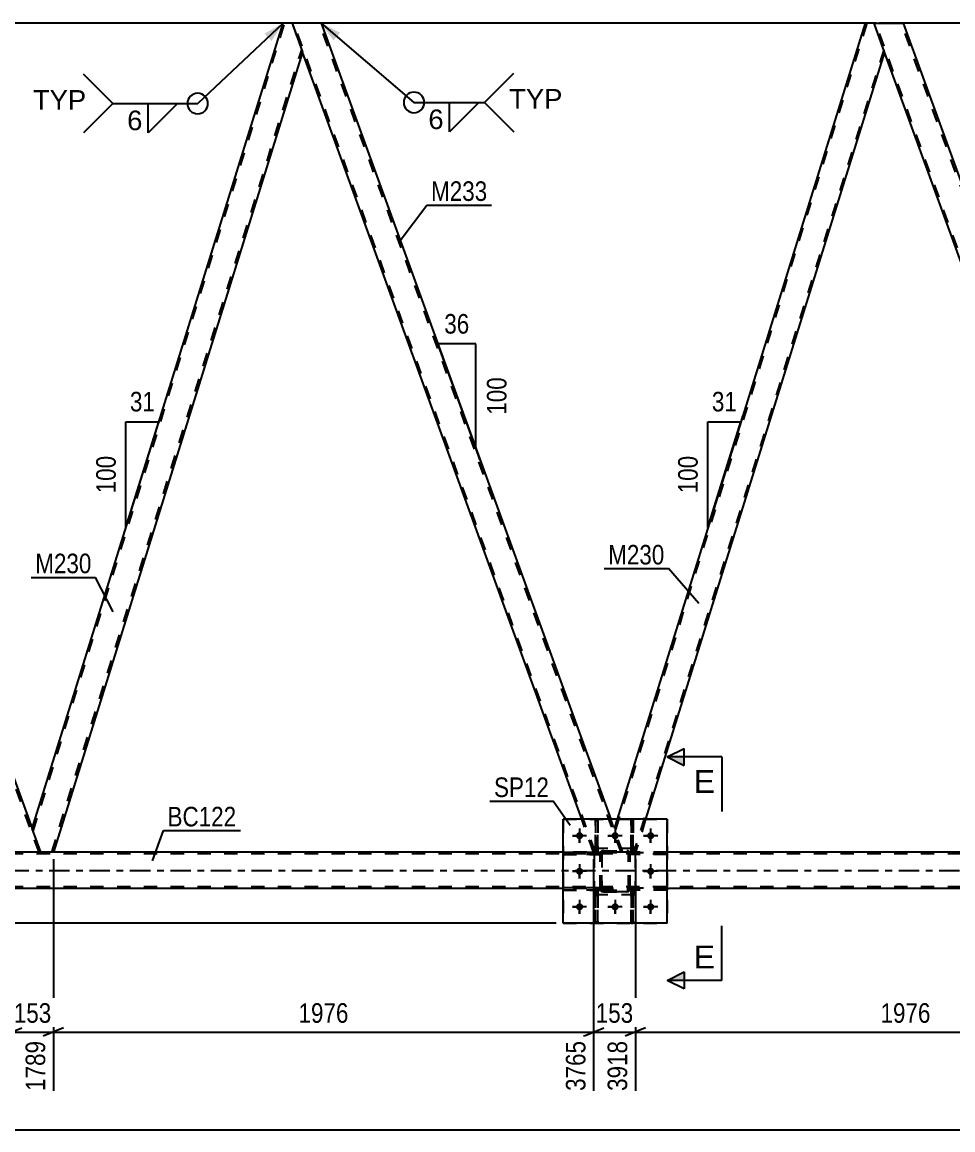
# Model space of a CAD drawing. Header units: millimetres. Extents: x 0 to 841, y 0 to 594.
# Drawn here: x 155.9 to 292.1, y 286.6 to 448.6 of the extents above; entities that cross this region are included whole.
import ezdxf

# ---------------------------------------------------------------- set-up
doc = ezdxf.new("R2010")
doc.units = ezdxf.units.MM
doc.linetypes.add('DXK_LINE_DOT2', pattern=[3.9198, 1.9599, -1.9599])
doc.linetypes.add('DXK_LINE_DOT3', pattern=[5.9187, 2.979, -0.9799, 0.9799, -0.9799])
doc.styles.add('Arial', font='ARIAL.TTF', dxfattribs={"height": 0.2})
doc.styles.add('Arial Narrow', font='ARIALN.TTF', dxfattribs={"height": 0.2})

# ---------------------------------------------------------------- blocks, each defined once
blk = doc.blocks.new('Part-272366259-3717 - 3671')
at = {"color": 2, "linetype": 'Continuous'}
for p, q in [((199.67, 448.4), (195.41, 448.4)), ((199.67, 448.4), (242.04, 332)), ((237.78, 332), (196.96, 444.15))]:
    blk.add_line(p, q, dxfattribs=at)
at = {"color": 7, "linetype": 'DXK_LINE_DOT2'}
for p, q in [((195.41, 448.4), (196.96, 444.15)), ((239.79, 327.18), (195.67, 448.4)), ((243.54, 327.18), (199.42, 448.4)), ((239.53, 327.18), (237.78, 332)), ((243.79, 327.18), (242.04, 332)), ((243.79, 327.18), (239.53, 327.18))]:
    blk.add_line(p, q, dxfattribs=at)
blk = doc.blocks.new('Part-272366259-3739 - 3671')
at = {"color": 7, "linetype": 'DXK_LINE_DOT2'}
for p, q in [((240.77, 327.37), (240.95, 327.4)), ((240.95, 327.4), (240.77, 327.37)), ((240.95, 327.4), (244.39, 327.4)), ((240.95, 327.4), (240.95, 327.4)), ((240.95, 327.4), (244.39, 327.4)), ((244.39, 327.4), (244.39, 327.4)), ((244.39, 327.4), (244.58, 327.37)), ((244.58, 327.37), (244.39, 327.4)), ((240.47, 326.92), (240.51, 327.11)), ((240.51, 327.11), (240.47, 326.92)), ((240.47, 321.88), (240.47, 326.92)), ((240.47, 326.92), (240.47, 326.92)), ((240.47, 321.88), (240.47, 326.92)), ((240.71, 326.92), (240.73, 327.02)), ((240.73, 327.02), (240.71, 326.92)), ((240.71, 321.88), (240.71, 326.92)), ((240.71, 326.92), (240.71, 326.92)), ((240.71, 326.92), (240.71, 321.88)), ((240.73, 327.02), (240.78, 327.09)), ((240.78, 327.09), (240.73, 327.02)), ((240.78, 327.09), (240.86, 327.15)), ((240.95, 327.16), (240.86, 327.15)), ((240.95, 327.16), (244.39, 327.16)), ((240.95, 327.16), (240.95, 327.16)), ((240.95, 327.16), (244.39, 327.16)), ((244.39, 327.16), (244.39, 327.16)), ((244.39, 327.16), (244.48, 327.15)), ((244.48, 327.15), (244.39, 327.16)), ((244.48, 327.15), (244.56, 327.09)), ((244.56, 327.09), (244.48, 327.15)), ((244.56, 327.09), (244.61, 327.02)), ((244.61, 327.02), (244.56, 327.09)), ((244.61, 327.02), (244.63, 326.92)), ((244.63, 326.92), (244.61, 327.02)), ((244.63, 321.88), (244.63, 326.92)), ((244.63, 326.92), (244.63, 326.92)), ((244.63, 321.88), (244.63, 326.92)), ((244.84, 327.11), (244.87, 326.92)), ((244.87, 326.92), (244.84, 327.11)), ((244.87, 321.88), (244.87, 326.92)), ((244.87, 326.92), (244.87, 326.92)), ((244.87, 321.88), (244.87, 326.92)), ((240.47, 321.88), (240.47, 321.88)), ((240.51, 321.7), (240.47, 321.88)), ((240.47, 321.88), (240.51, 321.7)), ((240.71, 321.88), (240.71, 321.88)), ((240.73, 321.79), (240.71, 321.88)), ((240.71, 321.88), (240.73, 321.79)), ((240.78, 321.71), (240.73, 321.79)), ((240.73, 321.79), (240.78, 321.71)), ((240.95, 321.4), (240.77, 321.44)), ((240.77, 321.44), (240.95, 321.4)), ((240.86, 321.66), (240.78, 321.71)), ((240.78, 321.71), (240.86, 321.66)), ((240.95, 321.64), (240.86, 321.66)), ((240.86, 321.66), (240.95, 321.64)), ((240.95, 321.64), (244.39, 321.64)), ((240.95, 321.64), (240.95, 321.64)), ((240.95, 321.64), (244.39, 321.64)), ((240.95, 321.4), (244.39, 321.4)), ((240.95, 321.4), (240.95, 321.4)), ((244.39, 321.4), (240.95, 321.4)), ((244.48, 321.66), (244.39, 321.64)), ((244.39, 321.64), (244.39, 321.64)), ((244.58, 321.44), (244.39, 321.4)), ((244.39, 321.4), (244.58, 321.44)), ((244.39, 321.4), (244.39, 321.4)), ((244.56, 321.71), (244.48, 321.66)), ((244.61, 321.79), (244.56, 321.71)), ((244.56, 321.71), (244.61, 321.79)), ((244.63, 321.88), (244.61, 321.79)), ((244.61, 321.79), (244.63, 321.88)), ((244.63, 321.88), (244.63, 321.88)), ((244.87, 321.88), (244.84, 321.7)), ((244.84, 321.7), (244.87, 321.88)), ((244.87, 321.88), (244.87, 321.88))]:
    blk.add_line(p, q, dxfattribs=at)
at = {"color": 7, "linetype": 'DXK_LINE_DOT3'}
blk.add_line((242.67, 324.4), (242.67, 324.4), dxfattribs=at)
at = {"color": 7, "linetype": 'DXK_LINE_DOT2'}
for centre, start, end in [((240.95, 326.92), 112.5, 157.5), ((240.95, 326.92), 112.5, 157.5), ((244.39, 326.92), 22.5, 67.5), ((244.39, 326.92), 22.5, 67.5), ((240.95, 321.88), 202.5, 247.5), ((240.95, 321.88), 202.5, 247.5), ((244.39, 321.88), 292.5, 337.5), ((244.39, 321.88), 292.5, 337.5)]:
    blk.add_arc(centre, 0.48, start, end, dxfattribs=at)
blk = doc.blocks.new('Part-272366259-3681 - 3671')
at = {"color": 7, "linetype": 'DXK_LINE_DOT2'}
for p, q in [((245, 321.64), (245, 321.64)), ((245, 321.64), (245, 321.04)), ((245, 316.8), (245, 321.64)), ((245, 321.64), (245.32, 321.64)), ((245, 321.04), (245, 316.8)), ((245, 321.04), (245.32, 321.04)), ((245.32, 321.04), (245.32, 321.64)), ((245.32, 316.8), (245.32, 321.64)), ((245.32, 316.8), (245.32, 321.04)), ((245, 316.8), (245.32, 316.8))]:
    blk.add_line(p, q, dxfattribs=at)
blk = doc.blocks.new('Part-272366259-3707 - 3671')
at = {"color": 2, "linetype": 'Continuous'}
for p, q in [((280.55, 448.4), (284.81, 448.4)), ((284.81, 448.4), (327.66, 330.65)), ((324.67, 327.18), (282.1, 444.15))]:
    blk.add_line(p, q, dxfattribs=at)
at = {"color": 7, "linetype": 'DXK_LINE_DOT2'}
for p, q in [((282.1, 444.15), (280.55, 448.4)), ((324.92, 327.18), (280.8, 448.4)), ((328.67, 327.18), (284.55, 448.4)), ((328.93, 327.18), (327.66, 330.65)), ((328.93, 327.18), (324.67, 327.18))]:
    blk.add_line(p, q, dxfattribs=at)
blk = doc.blocks.new('Part-272366259-3776 - 3671')
at = {"color": 7, "linetype": 'DXK_LINE_DOT2'}
for p, q in [((235.07, 332), (250.27, 332)), ((235.07, 332), (235.07, 316.8)), ((250.27, 332), (250.27, 316.8)), ((235.07, 316.8), (250.27, 316.8))]:
    blk.add_line(p, q, dxfattribs=at)
blk = doc.blocks.new('Part-272366259-3712 - 3671')
at = {"color": 7, "linetype": 'DXK_LINE_DOT2'}
for p, q in [((279.48, 448.4), (242.66, 330.28)), ((281.96, 444.52), (245.38, 327.18)), ((242.95, 332), (242.53, 330.65)), ((243.79, 327.18), (242.53, 330.65)), ((247.14, 332), (245.64, 327.18)), ((245.64, 327.18), (243.79, 327.18))]:
    blk.add_line(p, q, dxfattribs=at)
at = {"color": 2, "linetype": 'Continuous'}
for p, q in [((279.23, 448.4), (242.95, 332)), ((280.55, 448.4), (279.23, 448.4)), ((282.1, 444.15), (280.55, 448.4)), ((282.1, 444.15), (247.14, 332))]:
    blk.add_line(p, q, dxfattribs=at)
blk = doc.blocks.new('Part-272366259-3777 - 3671')
at = {"color": 7, "linetype": 'DXK_LINE_DOT2'}
for p, q in [((240.77, 327.37), (240.95, 327.4)), ((240.95, 327.4), (240.77, 327.37)), ((240.95, 327.4), (244.39, 327.4)), ((240.95, 327.4), (240.95, 327.4)), ((240.95, 327.4), (244.39, 327.4)), ((244.39, 327.4), (244.39, 327.4)), ((244.39, 327.4), (244.58, 327.37)), ((244.58, 327.37), (244.39, 327.4)), ((240.47, 326.92), (240.51, 327.11)), ((240.51, 327.11), (240.47, 326.92)), ((240.47, 321.88), (240.47, 326.92)), ((240.47, 326.92), (240.47, 326.92)), ((240.47, 321.88), (240.47, 326.92)), ((240.71, 326.92), (240.73, 327.02)), ((240.73, 327.02), (240.71, 326.92)), ((240.71, 321.88), (240.71, 326.92)), ((240.71, 326.92), (240.71, 326.92)), ((240.71, 326.92), (240.71, 321.88)), ((240.73, 327.02), (240.78, 327.09)), ((240.78, 327.09), (240.73, 327.02)), ((240.78, 327.09), (240.86, 327.15)), ((240.95, 327.16), (240.86, 327.15)), ((240.95, 327.16), (244.39, 327.16)), ((240.95, 327.16), (240.95, 327.16)), ((240.95, 327.16), (244.39, 327.16)), ((244.39, 327.16), (244.39, 327.16)), ((244.39, 327.16), (244.48, 327.15)), ((244.48, 327.15), (244.39, 327.16)), ((244.48, 327.15), (244.56, 327.09)), ((244.56, 327.09), (244.48, 327.15)), ((244.56, 327.09), (244.61, 327.02)), ((244.61, 327.02), (244.56, 327.09)), ((244.61, 327.02), (244.63, 326.92)), ((244.63, 326.92), (244.61, 327.02)), ((244.63, 321.88), (244.63, 326.92)), ((244.63, 326.92), (244.63, 326.92)), ((244.63, 321.88), (244.63, 326.92)), ((244.84, 327.11), (244.87, 326.92)), ((244.87, 326.92), (244.84, 327.11)), ((244.87, 321.88), (244.87, 326.92)), ((244.87, 326.92), (244.87, 326.92)), ((244.87, 321.88), (244.87, 326.92)), ((240.47, 321.88), (240.47, 321.88)), ((240.51, 321.7), (240.47, 321.88)), ((240.47, 321.88), (240.51, 321.7)), ((240.71, 321.88), (240.71, 321.88)), ((240.73, 321.79), (240.71, 321.88)), ((240.71, 321.88), (240.73, 321.79)), ((240.78, 321.71), (240.73, 321.79)), ((240.73, 321.79), (240.78, 321.71)), ((240.95, 321.4), (240.77, 321.44)), ((240.77, 321.44), (240.95, 321.4)), ((240.86, 321.66), (240.78, 321.71)), ((240.78, 321.71), (240.86, 321.66)), ((240.95, 321.64), (240.86, 321.66)), ((240.86, 321.66), (240.95, 321.64)), ((240.95, 321.64), (244.39, 321.64)), ((240.95, 321.64), (240.95, 321.64)), ((240.95, 321.64), (244.39, 321.64)), ((240.95, 321.4), (244.39, 321.4)), ((240.95, 321.4), (240.95, 321.4)), ((244.39, 321.4), (240.95, 321.4)), ((244.48, 321.66), (244.39, 321.64)), ((244.39, 321.64), (244.39, 321.64)), ((244.58, 321.44), (244.39, 321.4)), ((244.39, 321.4), (244.58, 321.44)), ((244.39, 321.4), (244.39, 321.4)), ((244.56, 321.71), (244.48, 321.66)), ((244.61, 321.79), (244.56, 321.71)), ((244.56, 321.71), (244.61, 321.79)), ((244.63, 321.88), (244.61, 321.79)), ((244.61, 321.79), (244.63, 321.88)), ((244.63, 321.88), (244.63, 321.88)), ((244.87, 321.88), (244.84, 321.7)), ((244.84, 321.7), (244.87, 321.88)), ((244.87, 321.88), (244.87, 321.88))]:
    blk.add_line(p, q, dxfattribs=at)
at = {"color": 7, "linetype": 'DXK_LINE_DOT3'}
blk.add_line((242.67, 324.4), (242.67, 324.4), dxfattribs=at)
at = {"color": 7, "linetype": 'DXK_LINE_DOT2'}
for centre, start, end in [((240.95, 326.92), 112.5, 157.5), ((240.95, 326.92), 112.5, 157.5), ((244.39, 326.92), 22.5, 67.5), ((244.39, 326.92), 22.5, 67.5), ((240.95, 321.88), 202.5, 247.5), ((240.95, 321.88), 202.5, 247.5), ((244.39, 321.88), 292.5, 337.5), ((244.39, 321.88), 292.5, 337.5)]:
    blk.add_arc(centre, 0.48, start, end, dxfattribs=at)
blk = doc.blocks.new('Part-272366259-3898 - 3671')
at = {"color": 2, "linetype": 'Continuous'}
for p, q in [((194.1, 448.4), (114.54, 448.4)), ((279.23, 448.4), (199.67, 448.4)), ((364.36, 448.4), (284.81, 448.4))]:
    blk.add_line(p, q, dxfattribs=at)
at = {"color": 7, "linetype": 'DXK_LINE_DOT2'}
for p, q in [((710.48, 448.4), (194.1, 448.4)), ((199.67, 448.4), (194.1, 448.4)), ((284.81, 448.4), (279.23, 448.4))]:
    blk.add_line(p, q, dxfattribs=at)
blk = doc.blocks.new('Part-272366259-3722 - 3671')
at = {"color": 2, "linetype": 'Continuous'}
for p, q in [((157.39, 330.65), (194.1, 448.4)), ((195.41, 448.4), (194.1, 448.4)), ((195.41, 448.4), (196.96, 444.15)), ((196.96, 444.15), (160.5, 327.18)), ((158.66, 327.18), (157.39, 330.65))]:
    blk.add_line(p, q, dxfattribs=at)
at = {"color": 7, "linetype": 'DXK_LINE_DOT2'}
for p, q in [((157.53, 330.28), (194.35, 448.4)), ((160.25, 327.18), (196.83, 444.52)), ((160.5, 327.18), (158.66, 327.18))]:
    blk.add_line(p, q, dxfattribs=at)
blk = doc.blocks.new('Part-272366259-3727 - 3671')
at = {"color": 2, "linetype": 'Continuous'}
for p, q in [((154.4, 327.18), (110.28, 448.4)), ((110.28, 448.4), (114.54, 448.4)), ((114.54, 448.4), (157.39, 330.65))]:
    blk.add_line(p, q, dxfattribs=at)
at = {"color": 7, "linetype": 'DXK_LINE_DOT2'}
for p, q in [((154.66, 327.18), (110.54, 448.4)), ((158.4, 327.18), (114.28, 448.4)), ((158.66, 327.18), (157.39, 330.65)), ((158.66, 327.18), (154.4, 327.18))]:
    blk.add_line(p, q, dxfattribs=at)
blk = doc.blocks.new('Part-272366259-3792 - 3671')
at = {"color": 2, "linetype": 'Continuous'}
for p, q in [((235.07, 327.18), (100.68, 327.18)), ((490.49, 327.18), (250.27, 327.18)), ((235.07, 321.9), (100.68, 321.9)), ((490.49, 321.9), (250.27, 321.9))]:
    blk.add_line(p, q, dxfattribs=at)
at = {"color": 7, "linetype": 'DXK_LINE_DOT2'}
for p, q in [((250.27, 327.18), (235.07, 327.18)), ((775.42, 326.94), (100.68, 326.94)), ((775.42, 322.14), (100.68, 322.14)), ((250.27, 321.9), (235.07, 321.9))]:
    blk.add_line(p, q, dxfattribs=at)
at = {"color": 7, "linetype": 'DXK_LINE_DOT3'}
blk.add_line((100.68, 324.54), (775.42, 324.54), dxfattribs=at)
blk = doc.blocks.new('Part-272366259-3775 - 3671')
at = {"color": 2, "linetype": 'Continuous'}
for p, q in [((250.27, 332), (235.07, 332)), ((235.07, 316.8), (235.07, 332)), ((250.27, 316.8), (250.27, 332)), ((250.27, 316.8), (235.07, 316.8))]:
    blk.add_line(p, q, dxfattribs=at)
blk = doc.blocks.new('Part-272366259-3778 - 3671')
at = {"color": 7, "linetype": 'DXK_LINE_DOT2'}
for p, q in [((239.67, 321), (239.67, 327.8)), ((239.67, 327.8), (245.67, 327.8)), ((245.67, 321), (245.67, 327.8)), ((239.67, 321), (245.67, 321))]:
    blk.add_line(p, q, dxfattribs=at)
blk = doc.blocks.new('Part-272366259-3779 - 3671')
at = {"color": 7, "linetype": 'DXK_LINE_DOT2'}
for p, q in [((239.67, 321), (239.67, 327.8)), ((239.67, 327.8), (245.67, 327.8)), ((245.67, 321), (245.67, 327.8)), ((239.67, 321), (245.67, 321))]:
    blk.add_line(p, q, dxfattribs=at)
blk = doc.blocks.new('Part-272366259-3866 - 3671')
at = {"color": 7, "linetype": 'DXK_LINE_DOT2'}
for p, q in [((240.47, 321.96), (235.07, 321.96)), ((235.07, 321.96), (235.07, 321.64)), ((240.47, 321.64), (235.07, 321.64)), ((239.87, 321.64), (239.87, 321.96)), ((240.47, 321.64), (240.47, 321.96)), ((240.47, 321.64), (240.47, 321.96))]:
    blk.add_line(p, q, dxfattribs=at)
blk = doc.blocks.new('Bolt-272366259-3829 - 3671')
at = {"linetype": 'Continuous'}
for points in [[(237.99, 329.6, -1), (236.95, 329.6, -1)], [(243.19, 329.6, -1), (242.15, 329.6, -1)], [(248.39, 329.6, -1), (247.35, 329.6, -1)], [(237.99, 324.4, -1), (236.95, 324.4, -1)], [(248.39, 324.4, -1), (247.35, 324.4, -1)], [(237.99, 319.2, -1), (236.95, 319.2, -1)], [(243.19, 319.2, -1), (242.15, 319.2, -1)], [(248.39, 319.2, -1), (247.35, 319.2, -1)]]:
    blk.add_hatch(color=1, dxfattribs=at).paths.add_polyline_path(points)
at = {"color": 1, "linetype": 'Continuous'}
for p, q in [((237.47, 330.64), (237.47, 328.56)), ((242.67, 330.64), (242.67, 328.56)), ((247.87, 330.64), (247.87, 328.56)), ((238.51, 329.6), (236.43, 329.6)), ((243.71, 329.6), (241.63, 329.6)), ((248.91, 329.6), (246.83, 329.6)), ((238.51, 324.4), (236.43, 324.4)), ((237.47, 325.44), (237.47, 323.36)), ((248.91, 324.4), (246.83, 324.4)), ((247.87, 325.44), (247.87, 323.36)), ((238.51, 319.2), (236.43, 319.2)), ((237.47, 320.24), (237.47, 318.16)), ((243.71, 319.2), (241.63, 319.2)), ((242.67, 320.24), (242.67, 318.16)), ((248.91, 319.2), (246.83, 319.2)), ((247.87, 320.24), (247.87, 318.16))]:
    blk.add_line(p, q, dxfattribs=at)
blk = doc.blocks.new('Bolt-272366259-3830 - 3671')
at = {"color": 1, "linetype": 'Continuous'}
for p, q in [((237.47, 330.64), (237.47, 329.95)), ((242.67, 330.64), (242.67, 329.95)), ((247.87, 330.64), (247.87, 329.95)), ((236.43, 329.6), (237.12, 329.6)), ((237.47, 328.56), (237.47, 329.26)), ((238.51, 329.6), (237.82, 329.6)), ((241.63, 329.6), (242.32, 329.6)), ((242.67, 328.56), (242.67, 329.26)), ((243.71, 329.6), (243.02, 329.6)), ((246.83, 329.6), (247.52, 329.6)), ((247.87, 328.56), (247.87, 329.26)), ((248.91, 329.6), (248.22, 329.6)), ((236.43, 324.4), (237.12, 324.4)), ((237.47, 325.44), (237.47, 324.75)), ((237.47, 323.36), (237.47, 324.06)), ((238.51, 324.4), (237.82, 324.4)), ((246.83, 324.4), (247.52, 324.4)), ((247.87, 325.44), (247.87, 324.75)), ((247.87, 323.36), (247.87, 324.06)), ((248.91, 324.4), (248.22, 324.4)), ((236.43, 319.2), (237.12, 319.2)), ((237.47, 320.24), (237.47, 319.55)), ((238.51, 319.2), (237.82, 319.2)), ((241.63, 319.2), (242.32, 319.2)), ((242.67, 320.24), (242.67, 319.55)), ((243.71, 319.2), (243.02, 319.2)), ((246.83, 319.2), (247.52, 319.2)), ((247.87, 320.24), (247.87, 319.55)), ((248.91, 319.2), (248.22, 319.2)), ((237.47, 318.16), (237.47, 318.86)), ((242.67, 318.16), (242.67, 318.86)), ((247.87, 318.16), (247.87, 318.86))]:
    blk.add_line(p, q, dxfattribs=at)
blk = doc.blocks.new('Part-272366259-3838 - 3671')
at = {"color": 7, "linetype": 'DXK_LINE_DOT2'}
for p, q in [((244.87, 321.64), (244.87, 321.96)), ((244.87, 321.96), (250.27, 321.96)), ((244.87, 321.64), (244.87, 321.96)), ((250.27, 321.64), (244.87, 321.64)), ((245.47, 321.64), (245.47, 321.96)), ((250.27, 321.96), (250.27, 321.64))]:
    blk.add_line(p, q, dxfattribs=at)
blk = doc.blocks.new('Part-272366259-3841 - 3671')
at = {"color": 7, "linetype": 'DXK_LINE_DOT2'}
for p, q in [((240.47, 327.16), (235.07, 327.16)), ((235.07, 327.16), (235.07, 326.84)), ((235.07, 326.84), (240.47, 326.84)), ((239.87, 327.16), (240.47, 327.16)), ((239.87, 326.84), (239.87, 327.16)), ((239.87, 326.84), (240.47, 326.84)), ((240.47, 326.84), (240.47, 327.16)), ((240.47, 326.84), (240.47, 327.16))]:
    blk.add_line(p, q, dxfattribs=at)
blk = doc.blocks.new('Part-272366259-3844 - 3671')
at = {"color": 7, "linetype": 'DXK_LINE_DOT2'}
for p, q in [((240.47, 321.96), (235.07, 321.96)), ((235.07, 321.96), (235.07, 321.64)), ((235.07, 321.64), (240.47, 321.64)), ((239.87, 321.96), (240.47, 321.96)), ((239.87, 321.64), (239.87, 321.96)), ((239.87, 321.64), (240.47, 321.64)), ((240.47, 321.64), (240.47, 321.96)), ((240.47, 321.64), (240.47, 321.96))]:
    blk.add_line(p, q, dxfattribs=at)
blk = doc.blocks.new('Part-272366259-3847 - 3671')
at = {"color": 2, "linetype": 'Continuous'}
blk.add_line((245, 332), (245.32, 332), dxfattribs=at)
at = {"color": 7, "linetype": 'DXK_LINE_DOT2'}
for p, q in [((245, 327.76), (245, 332)), ((245, 327.16), (245, 332)), ((245.32, 332), (245.32, 327.76)), ((245.32, 332), (245.32, 327.16)), ((245, 327.16), (245, 327.76)), ((245, 327.76), (245.32, 327.76)), ((245.32, 327.76), (245.32, 327.16)), ((245, 327.16), (245, 327.16)), ((245.32, 327.16), (245, 327.16))]:
    blk.add_line(p, q, dxfattribs=at)
blk = doc.blocks.new('Part-272366259-3853 - 3671')
at = {"color": 7, "linetype": 'DXK_LINE_DOT2'}
for p, q in [((245.32, 321.64), (245, 321.64)), ((245, 321.04), (245, 321.64)), ((245, 316.8), (245, 321.64)), ((245.32, 321.04), (245, 321.04)), ((245, 316.8), (245, 321.04)), ((245.32, 321.64), (245.32, 321.64)), ((245.32, 321.64), (245.32, 321.04)), ((245.32, 316.8), (245.32, 321.64)), ((245.32, 321.04), (245.32, 316.8)), ((245.32, 316.8), (245, 316.8))]:
    blk.add_line(p, q, dxfattribs=at)
blk = doc.blocks.new('Part-272366259-3859 - 3671')
at = {"color": 7, "linetype": 'DXK_LINE_DOT2'}
for p, q in [((245.47, 327.16), (244.87, 327.16)), ((244.87, 327.16), (250.27, 327.16)), ((244.87, 326.84), (244.87, 327.16)), ((244.87, 326.84), (244.87, 327.16)), ((245.47, 326.84), (244.87, 326.84)), ((250.27, 326.84), (244.87, 326.84)), ((245.47, 326.84), (245.47, 327.16)), ((250.27, 327.16), (250.27, 326.84))]:
    blk.add_line(p, q, dxfattribs=at)
blk = doc.blocks.new('Part-272366259-3862 - 3671')
at = {"color": 7, "linetype": 'DXK_LINE_DOT2'}
for p, q in [((245.47, 321.96), (244.87, 321.96)), ((244.87, 321.96), (250.27, 321.96)), ((244.87, 321.64), (244.87, 321.96)), ((244.87, 321.64), (244.87, 321.96)), ((245.47, 321.64), (244.87, 321.64)), ((250.27, 321.64), (244.87, 321.64)), ((245.47, 321.64), (245.47, 321.96)), ((250.27, 321.96), (250.27, 321.64))]:
    blk.add_line(p, q, dxfattribs=at)
blk = doc.blocks.new('Part-272366259-3865 - 3671')
at = {"color": 7, "linetype": 'DXK_LINE_DOT2'}
for p, q in [((240.47, 327.16), (235.07, 327.16)), ((235.07, 327.16), (235.07, 326.84)), ((240.47, 326.84), (235.07, 326.84)), ((239.87, 326.84), (239.87, 327.16)), ((240.47, 326.84), (240.47, 327.16)), ((240.47, 326.84), (240.47, 327.16))]:
    blk.add_line(p, q, dxfattribs=at)
blk = doc.blocks.new('Part-272366259-3869 - 3671')
at = {"color": 7, "linetype": 'DXK_LINE_DOT2'}
for p, q in [((245.32, 332), (245, 332)), ((245, 332), (245, 327.76)), ((245.32, 327.76), (245.32, 332)), ((245, 329.37), (245, 327.16)), ((245.32, 327.16), (245.32, 329.37)), ((245.32, 327.76), (245, 327.76)), ((245, 327.76), (245, 327.16)), ((245.32, 327.16), (245.32, 327.76)), ((245.32, 327.16), (245, 327.16)), ((245.32, 327.16), (245.32, 327.16))]:
    blk.add_line(p, q, dxfattribs=at)
blk = doc.blocks.new('Part-272366259-3872 - 3671')
at = {"color": 7, "linetype": 'DXK_LINE_DOT2'}
for p, q in [((244.87, 326.84), (244.87, 327.16)), ((244.87, 327.16), (250.27, 327.16)), ((244.87, 326.84), (244.87, 327.16)), ((250.27, 326.84), (244.87, 326.84)), ((245.47, 326.84), (245.47, 327.16)), ((250.27, 327.16), (250.27, 326.84))]:
    blk.add_line(p, q, dxfattribs=at)
blk = doc.blocks.new('Part-272366259-3909 - 3671')
at = {"color": 2, "linetype": 'Continuous'}
blk.add_line((239.8, 332), (240.12, 332), dxfattribs=at)
at = {"color": 7, "linetype": 'DXK_LINE_DOT2'}
for p, q in [((239.8, 327.76), (239.8, 332)), ((239.8, 327.16), (239.8, 332)), ((240.12, 332), (240.12, 327.76)), ((240.12, 332), (240.12, 327.16)), ((239.8, 327.16), (239.8, 327.76)), ((239.8, 327.76), (240.12, 327.76)), ((240.12, 327.76), (240.12, 327.16)), ((239.8, 327.16), (239.8, 327.16)), ((240.12, 327.16), (239.8, 327.16))]:
    blk.add_line(p, q, dxfattribs=at)
blk = doc.blocks.new('Part-272366259-3915 - 3671')
at = {"color": 7, "linetype": 'DXK_LINE_DOT2'}
for p, q in [((240.12, 321.64), (239.8, 321.64)), ((239.8, 321.04), (239.8, 321.64)), ((239.8, 316.8), (239.8, 321.64)), ((240.12, 321.04), (239.8, 321.04)), ((239.8, 316.8), (239.8, 321.04)), ((240.12, 321.64), (240.12, 321.64)), ((240.12, 321.64), (240.12, 321.04)), ((240.12, 316.8), (240.12, 321.64)), ((240.12, 321.04), (240.12, 316.8)), ((240.12, 316.8), (239.8, 316.8))]:
    blk.add_line(p, q, dxfattribs=at)
blk = doc.blocks.new('Part-272366259-3919 - 3671')
at = {"color": 7, "linetype": 'DXK_LINE_DOT2'}
for p, q in [((239.8, 321.64), (239.8, 321.64)), ((239.8, 321.64), (239.8, 321.04)), ((239.8, 316.8), (239.8, 321.64)), ((239.8, 321.64), (240.12, 321.64)), ((239.8, 321.04), (239.8, 316.8)), ((239.8, 321.04), (240.12, 321.04)), ((240.12, 321.04), (240.12, 321.64)), ((240.12, 316.8), (240.12, 321.64)), ((240.12, 316.8), (240.12, 321.04)), ((239.8, 316.8), (240.12, 316.8))]:
    blk.add_line(p, q, dxfattribs=at)
blk = doc.blocks.new('Part-272366259-3920 - 3671')
at = {"color": 7, "linetype": 'DXK_LINE_DOT2'}
for p, q in [((240.12, 332), (239.8, 332)), ((239.8, 332), (239.8, 327.76)), ((240.12, 327.76), (240.12, 332)), ((239.8, 329.37), (239.8, 327.16)), ((240.12, 327.16), (240.12, 329.37)), ((240.12, 327.76), (239.8, 327.76)), ((239.8, 327.76), (239.8, 327.16)), ((240.12, 327.16), (240.12, 327.76)), ((240.12, 327.16), (239.8, 327.16)), ((240.12, 327.16), (240.12, 327.16))]:
    blk.add_line(p, q, dxfattribs=at)
blk = doc.blocks.new('StraightDimension-272366259-3926 - 3671')
at = {"color": 7, "linetype": 'Continuous'}
for p, q in [((26.96, 455.4), (25.76, 458.4)), ((47.95, 456.9), (23.51, 456.9)), ((26.36, 316.8), (26.36, 456.9)), ((25.76, 318.3), (26.96, 315.3)), ((234.07, 316.8), (23.51, 316.8))]:
    blk.add_line(p, q, dxfattribs=at)
at = {"color": 0}
blk.add_wipeout([(25.61, 391.11), (21.41, 391.11), (21.41, 382.6), (25.61, 382.6)], dxfattribs=at)
at = {"color": 3, "style": 'Arial Narrow'}
blk.add_text('3502', height=2.863, rotation=90.0002, dxfattribs=at).set_placement((25.01, 383.2))
blk = doc.blocks.new('AngleDimension-272366259-3987 - 3671')
at = {"color": 7, "linetype": 'Continuous'}
for p, q in [((176.2, 390.97), (175.94, 390.14)), ((171.12, 390.14), (175.94, 390.14)), ((171.12, 374.68), (175.94, 390.14)), ((171.12, 374.68), (171.12, 390.14))]:
    blk.add_line(p, q, dxfattribs=at)
at = {"color": 0}
blk.add_wipeout([(170.22, 385.75), (166.02, 385.75), (166.02, 379.07), (170.22, 379.07)], dxfattribs=at)
at = {"color": 3, "style": 'Arial Narrow'}
blk.add_text('100', height=2.863, rotation=90.0002, dxfattribs=at).set_placement((169.62, 379.67))
at = {"color": 0}
blk.add_wipeout([(175.96, 391.04), (175.96, 395.24), (171.1, 395.24), (171.1, 391.04)], dxfattribs=at)
at = {"color": 3, "style": 'Arial Narrow'}
blk.add_text('31', height=2.863, dxfattribs=at).set_placement((171.7, 391.64))
blk = doc.blocks.new('AngleDimension-272366259-4001 - 3671')
at = {"color": 7, "linetype": 'Continuous'}
for p, q in [((222.28, 401.52), (216.73, 401.52)), ((222.28, 386.3), (216.73, 401.52)), ((222.28, 386.3), (222.28, 401.52)), ((222.88, 384.62), (222.28, 386.3))]:
    blk.add_line(p, q, dxfattribs=at)
at = {"color": 0}
for points in [[(221.93, 402.42), (221.93, 406.62), (217.08, 406.62), (217.08, 402.42)], [(227.38, 397.25), (223.18, 397.25), (223.18, 390.56), (227.38, 390.56)]]:
    blk.add_wipeout(points, dxfattribs=at)
at = {"color": 3, "style": 'Arial Narrow'}
blk.add_text('36', height=2.863, dxfattribs=at).set_placement((217.68, 403.02))
blk.add_text('100', height=2.863, rotation=90.0002, dxfattribs=at).set_placement((226.78, 391.16))
blk = doc.blocks.new('AngleDimension-272366259-4113 - 3671')
at = {"color": 7, "linetype": 'Continuous'}
for p, q in [((261.33, 390.97), (261.07, 390.14)), ((256.25, 390.14), (261.07, 390.14)), ((256.25, 374.68), (261.07, 390.14)), ((256.25, 374.68), (256.25, 390.14))]:
    blk.add_line(p, q, dxfattribs=at)
at = {"color": 0}
blk.add_wipeout([(255.35, 385.75), (251.15, 385.75), (251.15, 379.07), (255.35, 379.07)], dxfattribs=at)
at = {"color": 3, "style": 'Arial Narrow'}
blk.add_text('100', height=2.863, rotation=90.0002, dxfattribs=at).set_placement((254.75, 379.67))
at = {"color": 0}
blk.add_wipeout([(261.09, 391.04), (261.09, 395.24), (256.23, 395.24), (256.23, 391.04)], dxfattribs=at)
at = {"color": 3, "style": 'Arial Narrow'}
blk.add_text('31', height=2.863, dxfattribs=at).set_placement((256.83, 391.64))
blk = doc.blocks.new('StraightDimension-272366259-4152 - 3671')
at = {"color": 7, "linetype": 'Continuous'}
blk.add_line((89.82, 286.6), (786.28, 286.6), dxfattribs=at)
blk = doc.blocks.new('StraightDimension-272366259-4295 - 3671')
at = {"color": 7, "linetype": 'Continuous'}
for p, q in [((245.64, 326.18), (245.64, 292.29)), ((324.67, 326.18), (324.67, 292.29)), ((247.14, 301.5), (244.14, 300.3)), ((323.17, 300.3), (326.17, 301.5)), ((245.64, 300.9), (324.67, 300.9))]:
    blk.add_line(p, q, dxfattribs=at)
at = {"color": 0}
blk.add_wipeout([(289.41, 301.65), (289.41, 305.85), (280.9, 305.85), (280.9, 301.65)], dxfattribs=at)
at = {"color": 0, "linetype": 'Continuous'}
blk.add_wipeout([(324.07, 300.2), (319.87, 300.2), (319.87, 291.69), (324.07, 291.69)], dxfattribs=at)
at = {"color": 3, "style": 'Arial Narrow'}
blk.add_text('1976', height=2.863, dxfattribs=at).set_placement((281.5, 302.25))
at = {"color": 3, "linetype": 'Continuous', "style": 'Arial Narrow'}
blk.add_text('5893', height=2.863, rotation=90.0002, dxfattribs=at).set_placement((323.47, 292.29))
blk = doc.blocks.new('StraightDimension-272366259-4319 - 3671')
at = {"color": 7, "linetype": 'Continuous'}
for p, q in [((239.53, 326.18), (239.53, 292.29)), ((245.64, 326.18), (245.64, 292.29)), ((238.03, 300.3), (241.03, 301.5)), ((247.14, 301.5), (244.14, 300.3)), ((239.53, 300.9), (245.64, 300.9))]:
    blk.add_line(p, q, dxfattribs=at)
at = {"color": 0}
blk.add_wipeout([(245.93, 301.65), (245.93, 305.85), (239.24, 305.85), (239.24, 301.65)], dxfattribs=at)
at = {"color": 0, "linetype": 'Continuous'}
blk.add_wipeout([(245.04, 300.2), (240.84, 300.2), (240.84, 291.69), (245.04, 291.69)], dxfattribs=at)
at = {"color": 3, "style": 'Arial Narrow'}
blk.add_text('153', height=2.863, dxfattribs=at).set_placement((239.84, 302.25))
at = {"color": 3, "linetype": 'Continuous', "style": 'Arial Narrow'}
blk.add_text('3918', height=2.863, rotation=90.0002, dxfattribs=at).set_placement((244.44, 292.29))
blk = doc.blocks.new('StraightDimension-272366259-4343 - 3671')
at = {"color": 7, "linetype": 'Continuous'}
for p, q in [((160.5, 326.18), (160.5, 292.29)), ((239.53, 326.18), (239.53, 292.29)), ((162, 301.5), (159, 300.3)), ((238.03, 300.3), (241.03, 301.5)), ((160.5, 300.9), (239.53, 300.9))]:
    blk.add_line(p, q, dxfattribs=at)
at = {"color": 0}
blk.add_wipeout([(204.27, 301.65), (204.27, 305.85), (195.76, 305.85), (195.76, 301.65)], dxfattribs=at)
at = {"color": 0, "linetype": 'Continuous'}
blk.add_wipeout([(238.93, 300.2), (234.73, 300.2), (234.73, 291.69), (238.93, 291.69)], dxfattribs=at)
at = {"color": 3, "style": 'Arial Narrow'}
blk.add_text('1976', height=2.863, dxfattribs=at).set_placement((196.36, 302.25))
at = {"color": 3, "linetype": 'Continuous', "style": 'Arial Narrow'}
blk.add_text('3765', height=2.863, rotation=90.0002, dxfattribs=at).set_placement((238.33, 292.29))
blk = doc.blocks.new('StraightDimension-272366259-4367 - 3671')
at = {"color": 7, "linetype": 'Continuous'}
for p, q in [((154.4, 326.18), (154.4, 292.29)), ((160.5, 326.18), (160.5, 292.29)), ((152.9, 300.3), (155.9, 301.5)), ((162, 301.5), (159, 300.3)), ((154.4, 300.9), (160.5, 300.9))]:
    blk.add_line(p, q, dxfattribs=at)
at = {"color": 0}
blk.add_wipeout([(160.79, 301.65), (160.79, 305.85), (154.11, 305.85), (154.11, 301.65)], dxfattribs=at)
at = {"color": 0, "linetype": 'Continuous'}
blk.add_wipeout([(159.9, 300.2), (155.7, 300.2), (155.7, 291.69), (159.9, 291.69)], dxfattribs=at)
at = {"color": 3, "style": 'Arial Narrow'}
blk.add_text('153', height=2.863, dxfattribs=at).set_placement((154.71, 302.25))
at = {"color": 3, "linetype": 'Continuous', "style": 'Arial Narrow'}
blk.add_text('1789', height=2.863, rotation=90.0002, dxfattribs=at).set_placement((159.3, 292.29))
blk = doc.blocks.new('WeldMark-272366259-5049 - 3671')
at = {"linetype": 'Continuous'}
blk.add_hatch(color=30, dxfattribs=at).paths.add_polyline_path([(201.47, 445.88), (199.67, 448.4), (202.44, 447.02)])
at = {"color": 30, "linetype": 'Continuous'}
blk.add_line((199.67, 448.4), (213.25, 436.82), dxfattribs=at)
at = {"color": 3, "linetype": 'Continuous'}
for q in [(227.86, 441.1), (227.86, 432.53)]:
    blk.add_line((223.58, 436.82), q, dxfattribs=at)
blk.add_arc((213.25, 436.82), 1.5, 90, 270, dxfattribs=at)
at = {"color": 0}
blk.add_wipeout([(217.78, 432.72), (217.78, 436.12), (215.15, 436.12), (215.15, 432.72)], dxfattribs=at)
at = {"color": 30, "linetype": 'Continuous'}
blk.add_line((213.25, 436.82), (223.58, 436.82), dxfattribs=at)
at = {"color": 3, "linetype": 'Continuous'}
for p, q in [((218.43, 436.82), (222.72, 436.82)), ((222.72, 436.82), (218.43, 432.53)), ((218.43, 432.53), (218.43, 436.82))]:
    blk.add_line(p, q, dxfattribs=at)
blk.add_arc((213.25, 436.82), 1.5, 270, 90, dxfattribs=at)
at = {"color": 3, "style": 'Arial'}
blk.add_text('6', height=2.87, dxfattribs=at).set_placement((215.35, 432.92))
at = {"color": 0, "linetype": 'Continuous'}
blk.add_wipeout([(234.95, 435.92), (234.95, 438.92), (227.18, 438.92), (227.18, 435.92)], dxfattribs=at)
blk.add_wipeout([(234.95, 435.92), (234.95, 438.92), (227.18, 438.92), (227.18, 435.92)], dxfattribs=at)
at = {"color": 3, "linetype": 'Continuous', "style": 'Arial'}
blk.add_text('TYP', height=2.865, dxfattribs=at).set_placement((227.18, 435.92))
blk = doc.blocks.new('Mark-272366259-3771 - 3671')
at = {"color": 0}
blk.add_wipeout([(232.99, 335.26), (232.99, 338.26), (224.96, 338.26), (224.96, 335.26)], dxfattribs=at)
blk.add_wipeout([(232.99, 335.26), (232.99, 338.26), (224.96, 338.26), (224.96, 335.26)], dxfattribs=at)
at = {"color": 30, "linetype": 'Continuous'}
for p in [(224.36, 334.66), (236.12, 331.08)]:
    blk.add_line(p, (233.59, 334.66), dxfattribs=at)
at = {"color": 3, "style": 'Arial Narrow'}
blk.add_text('SP12', height=2.863, dxfattribs=at).set_placement((224.96, 335.26))
blk = doc.blocks.new('Mark-272366259-3708 - 3671')
at = {"color": 0}
blk.add_wipeout([(249.88, 369.26), (249.88, 372.26), (241.66, 372.26), (241.66, 369.26)], dxfattribs=at)
blk.add_wipeout([(249.88, 369.26), (249.88, 372.26), (241.66, 372.26), (241.66, 369.26)], dxfattribs=at)
at = {"color": 30, "linetype": 'Continuous'}
for p in [(241.06, 368.66), (254.94, 363.56)]:
    blk.add_line(p, (250.48, 368.66), dxfattribs=at)
at = {"color": 3, "style": 'Arial Narrow'}
blk.add_text('M230', height=2.863, dxfattribs=at).set_placement((241.66, 369.26))
blk = doc.blocks.new('Mark-272366259-3713 - 3671')
at = {"color": 0}
blk.add_wipeout([(223.98, 422.42), (223.98, 425.42), (215.75, 425.42), (215.75, 422.42)], dxfattribs=at)
blk.add_wipeout([(223.98, 422.42), (223.98, 425.42), (215.75, 425.42), (215.75, 422.42)], dxfattribs=at)
at = {"color": 30, "linetype": 'Continuous'}
for p, q in [((211.24, 416.61), (215.15, 421.82)), ((215.15, 421.82), (224.58, 421.82))]:
    blk.add_line(p, q, dxfattribs=at)
at = {"color": 3, "style": 'Arial Narrow'}
blk.add_text('M233', height=2.863, dxfattribs=at).set_placement((215.75, 422.42))
blk = doc.blocks.new('Mark-272366259-3718 - 3671')
at = {"color": 0}
blk.add_wipeout([(166.07, 367.98), (166.07, 370.98), (157.85, 370.98), (157.85, 367.98)], dxfattribs=at)
blk.add_wipeout([(166.07, 367.98), (166.07, 370.98), (157.85, 370.98), (157.85, 367.98)], dxfattribs=at)
at = {"color": 30, "linetype": 'Continuous'}
for p in [(157.25, 367.38), (169.26, 362.34)]:
    blk.add_line(p, (166.67, 367.38), dxfattribs=at)
at = {"color": 3, "style": 'Arial Narrow'}
blk.add_text('M230', height=2.863, dxfattribs=at).set_placement((157.85, 367.98))
blk = doc.blocks.new('Mark-272366259-3788 - 3671')
at = {"color": 0}
blk.add_wipeout([(187.25, 330.96), (187.25, 333.96), (177.2, 333.96), (177.2, 330.96)], dxfattribs=at)
blk.add_wipeout([(187.25, 330.96), (187.25, 333.96), (177.2, 333.96), (177.2, 330.96)], dxfattribs=at)
at = {"color": 30, "linetype": 'Continuous'}
for p, q in [((175.01, 325.94), (176.6, 330.36)), ((176.6, 330.36), (187.85, 330.36))]:
    blk.add_line(p, q, dxfattribs=at)
at = {"color": 3, "style": 'Arial Narrow'}
blk.add_text('BC122', height=2.863, dxfattribs=at).set_placement((177.2, 330.96))
blk = doc.blocks.new('WeldMark-272366259-5036 - 3671')
at = {"linetype": 'Continuous'}
blk.add_hatch(color=30, dxfattribs=at).paths.add_polyline_path([(191.4, 446.89), (194.1, 448.4), (192.42, 445.8)])
at = {"color": 30, "linetype": 'Continuous'}
blk.add_line((194.1, 448.4), (181.61, 436.66), dxfattribs=at)
at = {"color": 3, "linetype": 'Continuous'}
for q in [(164.9, 440.94), (164.9, 432.37)]:
    blk.add_line((169.19, 436.66), q, dxfattribs=at)
for start, end in [(90, 270), (270, 90)]:
    blk.add_arc((181.61, 436.66), 1.5, start, end, dxfattribs=at)
at = {"color": 0}
blk.add_wipeout([(173.71, 432.56), (173.71, 435.96), (171.09, 435.96), (171.09, 432.56)], dxfattribs=at)
at = {"color": 30, "linetype": 'Continuous'}
blk.add_line((169.19, 436.66), (181.61, 436.66), dxfattribs=at)
at = {"color": 3, "linetype": 'Continuous'}
for p, q in [((174.37, 436.66), (178.66, 436.66)), ((178.66, 436.66), (174.37, 432.37)), ((174.37, 432.37), (174.37, 436.66))]:
    blk.add_line(p, q, dxfattribs=at)
at = {"color": 3, "style": 'Arial'}
blk.add_text('6', height=2.87, dxfattribs=at).set_placement((171.29, 432.76))
at = {"color": 0, "linetype": 'Continuous'}
blk.add_wipeout([(165.29, 435.76), (165.29, 438.76), (157.51, 438.76), (157.51, 435.76)], dxfattribs=at)
blk.add_wipeout([(165.29, 435.76), (165.29, 438.76), (157.51, 438.76), (157.51, 435.76)], dxfattribs=at)
at = {"color": 3, "linetype": 'Continuous', "style": 'Arial'}
blk.add_text('TYP', height=2.865, dxfattribs=at).set_placement((157.51, 435.76))
blk = doc.blocks.new('SectionMark-272366259-5019 - 3671')
at = {"linetype": 'Continuous'}
for points in [[(252.77, 341.12), (252.77, 339.87), (250.27, 341.12)], [(252.77, 309.69), (252.77, 308.44), (250.27, 308.44)]]:
    blk.add_hatch(color=6, dxfattribs=at).paths.add_polyline_path(points)
at = {"color": 6, "linetype": 'Continuous'}
for p, q in [((250.27, 341.12), (252.77, 342.37)), ((252.77, 339.87), (252.77, 342.37)), ((258.27, 341.12), (250.27, 341.12)), ((250.27, 341.12), (252.77, 339.87)), ((258.27, 341.12), (258.27, 333.12)), ((258.27, 308.44), (258.27, 316.44)), ((250.27, 308.44), (252.77, 309.69)), ((252.77, 309.69), (252.77, 307.19)), ((258.27, 308.44), (250.27, 308.44)), ((252.77, 307.19), (250.27, 308.44))]:
    blk.add_line(p, q, dxfattribs=at)
at = {"color": 0, "linetype": 'Continuous'}
for points in [[(257.27, 335.87), (257.27, 339.37), (254.16, 339.37), (254.16, 335.87)], [(257.27, 310.19), (257.27, 313.69), (254.16, 313.69), (254.16, 310.19)]]:
    blk.add_wipeout(points, dxfattribs=at)
at = {"color": 3, "linetype": 'Continuous', "style": 'Arial'}
for p in [(254.16, 335.87), (254.16, 310.19)]:
    blk.add_text('E', height=3.34, dxfattribs=at).set_placement(p)

msp = doc.modelspace()

# ---------------------------------------------------------------- block references
for name in ['Part-272366259-3898 - 3671', 'Part-272366259-3727 - 3671', 'Part-272366259-3722 - 3671', 'Part-272366259-3717 - 3671', 'Part-272366259-3712 - 3671', 'Part-272366259-3707 - 3671', 'Part-272366259-3776 - 3671', 'Part-272366259-3775 - 3671', 'Bolt-272366259-3829 - 3671', 'Bolt-272366259-3830 - 3671', 'Part-272366259-3909 - 3671', 'Part-272366259-3920 - 3671', 'Part-272366259-3847 - 3671', 'Part-272366259-3869 - 3671', 'Part-272366259-3792 - 3671', 'Part-272366259-3778 - 3671', 'Part-272366259-3779 - 3671', 'Part-272366259-3739 - 3671', 'Part-272366259-3777 - 3671', 'Part-272366259-3841 - 3671', 'Part-272366259-3865 - 3671', 'Part-272366259-3859 - 3671', 'Part-272366259-3872 - 3671', 'Part-272366259-3866 - 3671', 'Part-272366259-3844 - 3671', 'Part-272366259-3915 - 3671', 'Part-272366259-3919 - 3671', 'Part-272366259-3838 - 3671', 'Part-272366259-3862 - 3671', 'Part-272366259-3681 - 3671', 'Part-272366259-3853 - 3671']:
    msp.add_blockref(name, (0, 0))

# ---------------------------------------------------------------- next in the draw order: block references
for name in ['StraightDimension-272366259-3926 - 3671', 'AngleDimension-272366259-4113 - 3671', 'Mark-272366259-3708 - 3671']:
    msp.add_blockref(name, (0, 0))

# ---------------------------------------------------------------- next in the draw order: block references
for name in ['WeldMark-272366259-5036 - 3671', 'WeldMark-272366259-5049 - 3671', 'Mark-272366259-3713 - 3671', 'AngleDimension-272366259-4001 - 3671', 'AngleDimension-272366259-3987 - 3671', 'Mark-272366259-3718 - 3671', 'Mark-272366259-3771 - 3671', 'StraightDimension-272366259-4152 - 3671']:
    msp.add_blockref(name, (0, 0))

# ---------------------------------------------------------------- next in the draw order: block references
msp.add_blockref('StraightDimension-272366259-4295 - 3671', (0, 0))

# ---------------------------------------------------------------- next in the draw order: block references
for name in ['SectionMark-272366259-5019 - 3671', 'StraightDimension-272366259-4319 - 3671']:
    msp.add_blockref(name, (0, 0))

# ---------------------------------------------------------------- next in the draw order: block references
msp.add_blockref('StraightDimension-272366259-4343 - 3671', (0, 0))

# ---------------------------------------------------------------- next in the draw order: block references
for name in ['Mark-272366259-3788 - 3671', 'StraightDimension-272366259-4367 - 3671']:
    msp.add_blockref(name, (0, 0))

doc.saveas('drawing.dxf')
